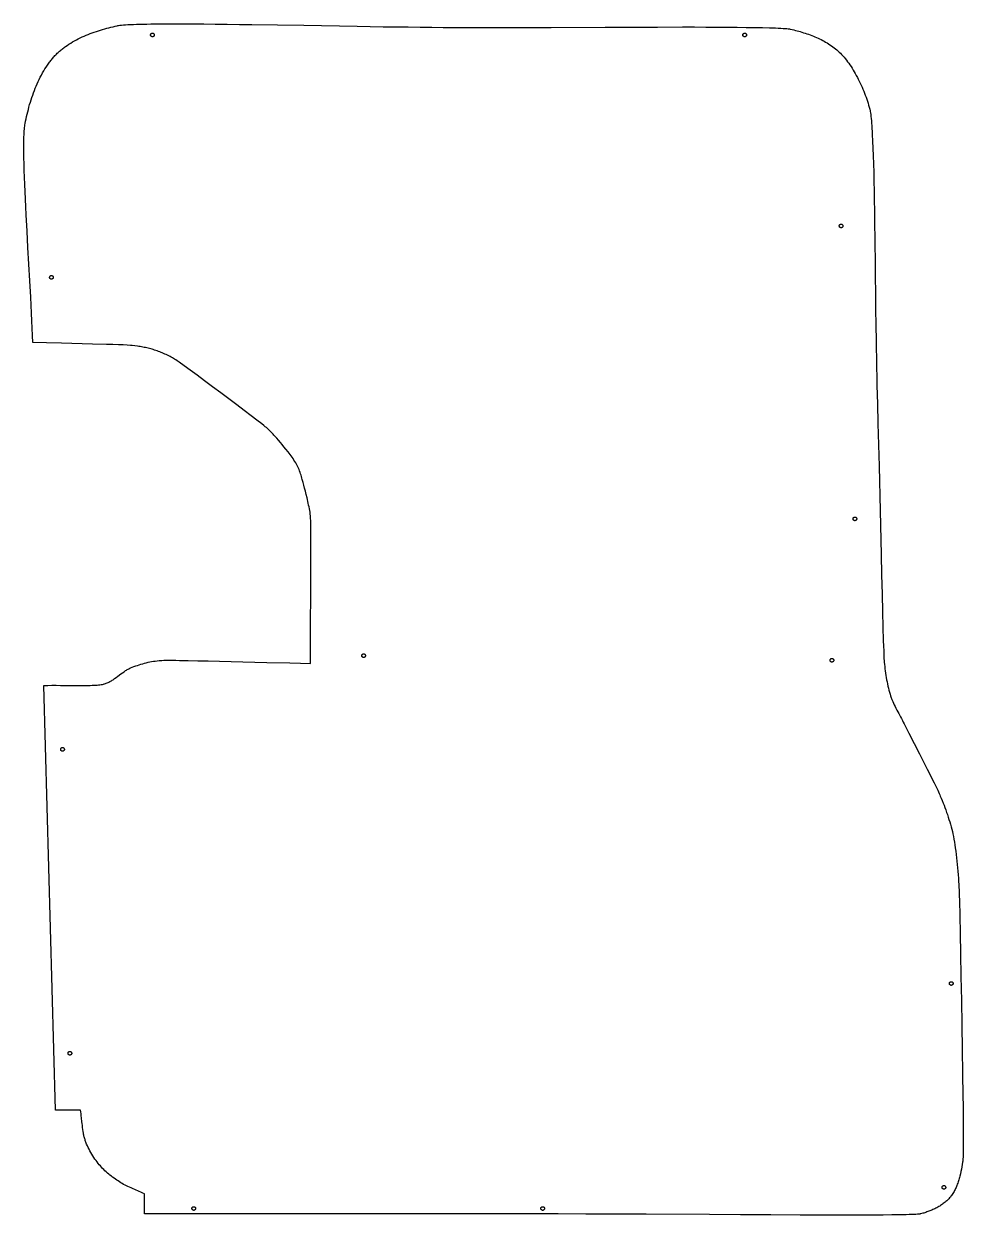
# Model space of a CAD drawing. Extents: x 0 to 7792, y 0 to 7086.
# Drawn here: x 2835 to 3858, y 704 to 2002 of the extents above; entities that cross this region are included whole.
import ezdxf

# ---------------------------------------------------------------- set-up
doc = ezdxf.new("R2010")
doc.units = 0
doc.layers.add('Default_Layer', color=1, linetype='CONTINUOUS')

msp = doc.modelspace()

# ---------------------------------------------------------------- linework, layer by layer
at = {"layer": 'Default_Layer'}
for points in [[(2965.9, 705.7), (2965.9, 727.5), (2964.3, 728.2), (2962.7, 729), (2959.4, 730.3), (2956.1, 731.7), (2952.9, 733.1), (2951.3, 733.8), (2949.6, 734.5), (2948, 735.3), (2946.4, 736), (2944.9, 736.8), (2943.3, 737.7), (2941.8, 738.5), (2940.3, 739.4), (2938.8, 740.4), (2937.3, 741.4), (2935.8, 742.4), (2934.3, 743.4), (2932.8, 744.4), (2931.3, 745.5), (2929.9, 746.6), (2928.4, 747.7), (2927, 748.8), (2925.6, 750), (2924.2, 751.2), (2922.9, 752.4), (2921.6, 753.7), (2920.3, 755), (2919.1, 756.3), (2917.9, 757.7), (2916.7, 759.1), (2915.5, 760.5), (2914.4, 762.1), (2913.2, 763.7), (2912, 765.3), (2910.9, 767), (2909.8, 768.7), (2908.7, 770.5), (2907.6, 772.3), (2906.6, 774.1), (2905.6, 776), (2904.7, 777.9), (2903.8, 779.7), (2903, 781.6), (2902.2, 783.5), (2901.9, 784.5), (2901.5, 785.4), (2901.2, 786.4), (2900.9, 787.4), (2900.6, 788.3), (2900.3, 789.3), (2900.1, 790.3), (2899.8, 791.3), (2899.6, 792.3), (2899.4, 793.3), (2899.1, 795.4), (2898.8, 797.5), (2898.5, 799.6), (2898.3, 801.7), (2898, 803.8), (2897.8, 805.9), (2897.4, 810.2), (2897.2, 812.3), (2897, 814.4), (2896.7, 816.5), (2896.4, 818.6), (2868.9, 818.6), (2856.4, 1281.1), (2858.5, 1281.1), (2860.7, 1281.1), (2865.1, 1281.2), (2869.8, 1281.2), (2874.5, 1281.1), (2884.2, 1281), (2889, 1281), (2893.7, 1280.9), (2898.3, 1280.9), (2902.7, 1281), (2904.8, 1281), (2906.9, 1281.1), (2908.9, 1281.2), (2910.8, 1281.3), (2912.6, 1281.4), (2914.3, 1281.5), (2916, 1281.6), (2917.5, 1281.8), (2918.9, 1282), (2920.2, 1282.2), (2921.4, 1282.5), (2922, 1282.6), (2922.5, 1282.8), (2923.5, 1283.1), (2924.4, 1283.4), (2925.4, 1283.8), (2926.3, 1284.2), (2927.3, 1284.7), (2928.2, 1285.2), (2929.1, 1285.7), (2930, 1286.2), (2930.9, 1286.8), (2931.8, 1287.3), (2932.6, 1287.9), (2933.5, 1288.5), (2935.2, 1289.8), (2936.9, 1291), (2940.3, 1293.6), (2942, 1294.8), (2943.7, 1296), (2944.6, 1296.6), (2945.4, 1297.2), (2946.3, 1297.7), (2947.2, 1298.3), (2948.1, 1298.7), (2949, 1299.2), (2949.9, 1299.7), (2950.8, 1300.1), (2952.6, 1300.8), (2954.5, 1301.6), (2956.4, 1302.3), (2958.3, 1302.9), (2960.2, 1303.5), (2962.1, 1304.1), (2964.1, 1304.7), (2966, 1305.2), (2967.9, 1305.7), (2969.9, 1306.2), (2971.9, 1306.6), (2973.8, 1307), (2975.8, 1307.3), (2977.8, 1307.6), (2979.8, 1307.9), (2981.8, 1308.2), (2982.3, 1308.2), (2983, 1308.3), (2984.8, 1308.3), (2987, 1308.4), (2989.7, 1308.4), (2992.7, 1308.4), (2996.2, 1308.4), (3000.1, 1308.4), (3004.3, 1308.3), (3013.7, 1308.2), (3024.1, 1308), (3035.5, 1307.7), (3047.6, 1307.5), (3073.2, 1306.8), (3099.3, 1306.1), (3124.3, 1305.5), (3136, 1305.2), (3146.8, 1305), (3146.8, 1315.5), (3146.8, 1326.9), (3146.9, 1351.3), (3147, 1376.7), (3147.2, 1401.6), (3147.2, 1413.4), (3147.2, 1424.5), (3147.2, 1434.7), (3147.2, 1443.8), (3147.2, 1451.7), (3147.1, 1455.1), (3147.1, 1458.1), (3147, 1460.6), (3146.9, 1462.8), (3146.9, 1464.5), (3146.8, 1465.7), (3146.5, 1467.6), (3146.3, 1469.6), (3146, 1471.5), (3145.6, 1473.5), (3145.2, 1475.5), (3144.8, 1477.5), (3144.4, 1479.5), (3144, 1481.4), (3143.5, 1483.4), (3143.1, 1485.3), (3142.1, 1489), (3141.2, 1492.5), (3140.3, 1495.8), (3139.5, 1499), (3138.7, 1502.1), (3137.8, 1505.3), (3137.4, 1506.9), (3137, 1508.4), (3136.5, 1510), (3136, 1511.6), (3135.5, 1513.1), (3134.9, 1514.6), (3134.3, 1516.2), (3133.7, 1517.7), (3133, 1519.1), (3132.3, 1520.6), (3131.5, 1522.1), (3130.7, 1523.6), (3129.8, 1525), (3128.8, 1526.5), (3127.8, 1528), (3126.7, 1529.5), (3125.6, 1531), (3124.5, 1532.5), (3123.4, 1534), (3122.3, 1535.4), (3120.1, 1538.2), (3117.9, 1540.8), (3115.9, 1543.3), (3114, 1545.6), (3112, 1548), (3110, 1550.3), (3108, 1552.5), (3107, 1553.6), (3106, 1554.8), (3104.9, 1555.9), (3103.9, 1556.9), (3102.8, 1558), (3101.7, 1559.1), (3100.6, 1560.1), (3099.5, 1561.1), (3098.7, 1561.8), (3097.4, 1562.8), (3095.8, 1564.2), (3093.7, 1565.8), (3088.5, 1569.8), (3082.1, 1574.7), (3074.6, 1580.3), (3066.5, 1586.5), (3057.9, 1593), (3049, 1599.6), (3040.1, 1606.3), (3031.4, 1612.7), (3023.2, 1618.8), (3015.7, 1624.3), (3009.2, 1629), (3003.9, 1632.9), (3001.7, 1634.4), (3000, 1635.6), (2998.6, 1636.5), (2997.7, 1637.1), (2996.4, 1637.8), (2995.1, 1638.6), (2993.8, 1639.3), (2992.4, 1640), (2991, 1640.6), (2989.6, 1641.3), (2988.2, 1641.9), (2986.8, 1642.5), (2985.4, 1643.1), (2984, 1643.7), (2982.6, 1644.3), (2981.2, 1644.8), (2979.8, 1645.3), (2978.4, 1645.8), (2977, 1646.3), (2975.6, 1646.7), (2974.2, 1647.1), (2972.8, 1647.5), (2971.4, 1647.9), (2970, 1648.3), (2968.6, 1648.6), (2967.1, 1648.9), (2965.7, 1649.2), (2964.3, 1649.5), (2962.8, 1649.8), (2961.4, 1650.1), (2960, 1650.3), (2958.5, 1650.5), (2955.6, 1650.9), (2952.7, 1651.3), (2951.8, 1651.4), (2950.6, 1651.4), (2947.3, 1651.6), (2942.9, 1651.8), (2937.6, 1652), (2931.4, 1652.2), (2924.6, 1652.4), (2909.2, 1652.8), (2875.5, 1653.6), (2859.1, 1654.1), (2844.4, 1654.5), (2844.1, 1662.1), (2843.8, 1670), (2843.4, 1678.1), (2843, 1686.5), (2842.6, 1695), (2842.2, 1703.7), (2841.2, 1721.5), (2839.1, 1757.8), (2838.1, 1775.9), (2837.2, 1793.5), (2836.7, 1802.1), (2836.3, 1810.5), (2836, 1818.8), (2835.6, 1826.7), (2835.3, 1834.4), (2835.1, 1841.8), (2834.8, 1848.9), (2834.7, 1855.6), (2834.6, 1861.9), (2834.6, 1865), (2834.6, 1867.9), (2834.6, 1870.7), (2834.6, 1873.3), (2834.7, 1875.9), (2834.7, 1878.3), (2834.8, 1880.6), (2834.9, 1882.8), (2835, 1884.9), (2835.2, 1886.8), (2835.3, 1888.6), (2835.5, 1890.2), (2835.7, 1891.7), (2836, 1893), (2836.5, 1895.5), (2837, 1898.1), (2837.6, 1900.6), (2838.2, 1903.2), (2838.8, 1905.8), (2839.5, 1908.3), (2840.2, 1910.9), (2840.9, 1913.5), (2841.7, 1916.1), (2842.5, 1918.6), (2843.4, 1921.2), (2844.3, 1923.8), (2845.2, 1926.3), (2846.1, 1928.8), (2847.1, 1931.3), (2848.1, 1933.8), (2849.2, 1936.2), (2850.3, 1938.7), (2851.4, 1941), (2852.5, 1943.4), (2853.7, 1945.7), (2855, 1948), (2856.2, 1950.2), (2857.6, 1952.4), (2858.9, 1954.5), (2859.6, 1955.6), (2860.3, 1956.6), (2861, 1957.6), (2861.7, 1958.6), (2862.4, 1959.6), (2863.1, 1960.6), (2863.9, 1961.5), (2864.6, 1962.5), (2865.4, 1963.4), (2866.2, 1964.3), (2866.9, 1965.2), (2867.7, 1966.1), (2868.5, 1966.9), (2869.3, 1967.7), (2870.1, 1968.6), (2871, 1969.4), (2871.8, 1970.2), (2872.7, 1971), (2873.5, 1971.7), (2874.4, 1972.5), (2875.3, 1973.2), (2876.2, 1974), (2877.1, 1974.7), (2878, 1975.4), (2878.9, 1976.1), (2879.9, 1976.8), (2881.8, 1978.1), (2883.7, 1979.4), (2885.7, 1980.6), (2887.7, 1981.8), (2889.7, 1983), (2891.8, 1984.1), (2893.8, 1985.2), (2896, 1986.2), (2898.1, 1987.3), (2900.3, 1988.2), (2902.4, 1989.1), (2904.6, 1990), (2906.8, 1990.9), (2909.1, 1991.7), (2911.3, 1992.5), (2913.6, 1993.3), (2915.8, 1994), (2918.1, 1994.7), (2920.4, 1995.4), (2922.7, 1996.1), (2924.9, 1996.7), (2927.2, 1997.3), (2929.5, 1997.9), (2931.8, 1998.4), (2934.1, 1998.9), (2936.3, 1999.5), (2936.9, 1999.6), (2937.6, 1999.7), (2939.2, 1999.9), (2941, 2000.1), (2943.1, 2000.3), (2945.4, 2000.5), (2948, 2000.7), (2950.9, 2000.8), (2954, 2000.9), (2957.3, 2001.1), (2960.9, 2001.2), (2964.7, 2001.2), (2968.6, 2001.3), (2972.8, 2001.4), (2977.2, 2001.4), (2986.6, 2001.5), (2996.7, 2001.5), (3007.4, 2001.5), (3018.8, 2001.5), (3030.7, 2001.4), (3043.1, 2001.3), (3056, 2001.1), (3069.3, 2000.9), (3082.9, 2000.8), (3110.9, 2000.3), (3139.6, 1999.9), (3197.5, 1998.9), (3225.8, 1998.4), (3239.6, 1998.2), (3253.1, 1998.1), (3266.2, 1997.9), (3279, 1997.8), (3291.2, 1997.7), (3303, 1997.6), (3314.7, 1997.5), (3327, 1997.5), (3339.8, 1997.5), (3353, 1997.5), (3380.5, 1997.6), (3409.1, 1997.6), (3467.6, 1997.9), (3496.7, 1998), (3524.9, 1998), (3552, 1998.1), (3565, 1998.1), (3577.4, 1998), (3589.4, 1998), (3600.7, 1997.9), (3611.4, 1997.9), (3621.4, 1997.7), (3630.7, 1997.6), (3639.1, 1997.4), (3646.7, 1997.2), (3650.2, 1997.1), (3653.4, 1997), (3656.3, 1996.9), (3659, 1996.7), (3661.5, 1996.6), (3663.7, 1996.4), (3665.6, 1996.3), (3667.2, 1996.1), (3668.5, 1995.9), (3669.1, 1995.8), (3669.6, 1995.7), (3671.4, 1995.3), (3673.2, 1994.9), (3675, 1994.4), (3676.8, 1994), (3678.6, 1993.5), (3680.3, 1993), (3682.1, 1992.4), (3683.9, 1991.9), (3685.7, 1991.3), (3687.5, 1990.7), (3689.3, 1990.1), (3691, 1989.5), (3692.8, 1988.8), (3694.5, 1988.1), (3696.2, 1987.4), (3698, 1986.7), (3699.7, 1985.9), (3701.3, 1985.1), (3703, 1984.3), (3704.7, 1983.4), (3706.3, 1982.6), (3707.9, 1981.6), (3709.5, 1980.7), (3711.1, 1979.7), (3712.6, 1978.7), (3714.1, 1977.7), (3715.6, 1976.6), (3717.1, 1975.5), (3718.5, 1974.4), (3719.9, 1973.2), (3721.3, 1972), (3722.7, 1970.8), (3724, 1969.5), (3725.3, 1968.1), (3726.6, 1966.7), (3727.9, 1965.2), (3729.2, 1963.6), (3730.5, 1962), (3731.7, 1960.3), (3733, 1958.6), (3734.2, 1956.8), (3735.5, 1955), (3736.7, 1953.1), (3737.8, 1951.2), (3739, 1949.2), (3740.1, 1947.3), (3741.3, 1945.2), (3742.4, 1943.2), (3743.4, 1941.1), (3744.5, 1939), (3745.5, 1936.9), (3746.5, 1934.7), (3747.5, 1932.6), (3748.4, 1930.4), (3749.3, 1928.2), (3750.2, 1926.1), (3751, 1923.9), (3751.9, 1921.7), (3752.6, 1919.5), (3753.4, 1917.3), (3754.1, 1915.1), (3754.7, 1913), (3755.4, 1910.8), (3755.9, 1908.7), (3756.1, 1908.1), (3756.2, 1907.5), (3756.5, 1906.1), (3756.7, 1904.5), (3757, 1902.7), (3757.2, 1900.6), (3757.5, 1898.4), (3757.7, 1896), (3757.9, 1893.3), (3758.1, 1890.5), (3758.3, 1887.5), (3758.5, 1884.4), (3758.7, 1881.1), (3759, 1873.9), (3759.3, 1866.2), (3759.6, 1857.8), (3759.9, 1849), (3760.2, 1839.6), (3760.4, 1829.9), (3760.6, 1819.7), (3760.8, 1809.2), (3761, 1798.3), (3761.1, 1787.2), (3761.5, 1764.3), (3761.8, 1740.9), (3762.3, 1693.7), (3762.6, 1670.6), (3762.8, 1659.3), (3763, 1648.3), (3763.2, 1637.5), (3763.4, 1627.1), (3763.6, 1617.1), (3763.8, 1607.5), (3764.3, 1587.7), (3764.8, 1566.2), (3766, 1519.8), (3767.1, 1471.3), (3768.2, 1423.8), (3768.8, 1401.4), (3769.3, 1380.5), (3769.8, 1361.3), (3770.3, 1344.4), (3770.7, 1330), (3770.9, 1323.9), (3771.1, 1318.6), (3771.2, 1314.1), (3771.4, 1310.5), (3771.5, 1307.9), (3771.6, 1306.9), (3771.7, 1306.2), (3771.9, 1303.9), (3772.2, 1301.5), (3772.5, 1299.2), (3772.8, 1296.8), (3773.2, 1294.4), (3773.5, 1292), (3773.9, 1289.7), (3774.3, 1287.3), (3774.8, 1285), (3775.2, 1282.7), (3775.7, 1280.4), (3776.2, 1278.1), (3776.8, 1275.9), (3777.4, 1273.8), (3778, 1271.7), (3778.6, 1269.7), (3779, 1268.7), (3779.3, 1267.7), (3779.7, 1266.7), (3780.1, 1265.7), (3780.9, 1263.7), (3781.7, 1261.8), (3782.6, 1259.9), (3783.6, 1258), (3784.5, 1256.1), (3785.5, 1254.2), (3787.5, 1250.5), (3789.5, 1246.8), (3790.5, 1244.9), (3791.5, 1243), (3792.4, 1241.1), (3793.4, 1239.2), (3795.9, 1234.2), (3798.6, 1228.9), (3804.3, 1217.8), (3810.1, 1206.4), (3815.9, 1195.1), (3818.6, 1189.7), (3821.3, 1184.5), (3823.7, 1179.5), (3826, 1174.9), (3828.1, 1170.6), (3829.9, 1166.8), (3830.8, 1165), (3831.5, 1163.4), (3832.1, 1162), (3832.7, 1160.6), (3833.7, 1158.1), (3834.8, 1155.6), (3835.8, 1153), (3836.8, 1150.5), (3837.7, 1148), (3838.7, 1145.4), (3839.6, 1142.8), (3840.5, 1140.3), (3841.4, 1137.7), (3842.2, 1135.1), (3843, 1132.5), (3843.8, 1129.9), (3844.5, 1127.2), (3845.2, 1124.6), (3845.9, 1122), (3846.5, 1119.3), (3846.8, 1118), (3847.1, 1116.6), (3847.6, 1113.6), (3848.2, 1110.5), (3848.7, 1107.3), (3849.1, 1104), (3849.6, 1100.5), (3850, 1097), (3850.4, 1093.3), (3850.8, 1089.7), (3851.2, 1086), (3851.5, 1082.3), (3851.8, 1078.6), (3852.1, 1074.9), (3852.4, 1071.2), (3852.7, 1067.6), (3852.9, 1064.1), (3853, 1061.7), (3853.2, 1057.8), (3853.3, 1052.7), (3853.5, 1046.4), (3853.9, 1030.5), (3854.4, 1011), (3854.9, 988.6), (3855.3, 963.9), (3855.8, 937.9), (3856.3, 911.1), (3856.7, 884.4), (3857.1, 858.6), (3857.4, 834.2), (3857.5, 822.9), (3857.6, 812.2), (3857.6, 802.3), (3857.7, 793.2), (3857.7, 785.1), (3857.6, 778), (3857.6, 772.1), (3857.5, 769.6), (3857.5, 767.4), (3857.4, 765.5), (3857.3, 764), (3857.2, 762.8), (3857.1, 762), (3856.7, 759.5), (3856.3, 756.9), (3855.8, 754.4), (3855.2, 751.8), (3854.7, 749.2), (3854, 746.6), (3853.7, 745.3), (3853.3, 744), (3853, 742.8), (3852.6, 741.5), (3852.2, 740.3), (3851.8, 739), (3851.3, 737.8), (3850.9, 736.6), (3850.4, 735.4), (3849.9, 734.3), (3849.4, 733.1), (3848.9, 732), (3848.3, 730.9), (3847.7, 729.8), (3847.1, 728.7), (3846.5, 727.7), (3845.8, 726.7), (3845.1, 725.7), (3844.4, 724.8), (3843.7, 723.9), (3842.9, 723), (3842.2, 722.1), (3841.4, 721.3), (3840.5, 720.5), (3839.7, 719.7), (3838.8, 718.9), (3837.9, 718.2), (3837, 717.4), (3836, 716.7), (3835.1, 716), (3834.1, 715.4), (3833.1, 714.7), (3832.1, 714.1), (3831.1, 713.5), (3830.1, 712.9), (3829, 712.3), (3828, 711.8), (3826.9, 711.2), (3825.8, 710.7), (3824.8, 710.2), (3823.7, 709.7), (3822.6, 709.3), (3821.5, 708.8), (3820.3, 708.4), (3819.2, 708), (3818.1, 707.6), (3817, 707.2), (3815.9, 706.8), (3814.7, 706.5), (3813.6, 706.2), (3811.3, 705.5), (3811, 705.5), (3810.6, 705.4), (3809.5, 705.3), (3808, 705.1), (3806.2, 705), (3804, 704.9), (3801.5, 704.8), (3798.7, 704.7), (3795.5, 704.6), (3788.3, 704.5), (3780, 704.4), (3770.5, 704.3), (3760.1, 704.2), (3748.7, 704.2), (3736.4, 704.1), (3723.3, 704.1), (3709.5, 704.2), (3680, 704.2), (3648.3, 704.4), (3615.2, 704.5), (3581.2, 704.7), (3512.5, 705.1), (3479, 705.3), (3446.8, 705.4), (3416.5, 705.5), (3402.2, 705.6), (3388.6, 705.6), (2965.9, 705.7)], [(2972.7, 1989.4), (2972.7, 1989.6), (2972.7, 1989.8), (2972.8, 1990), (2972.8, 1990.2), (2972.9, 1990.4), (2973, 1990.5), (2973.1, 1990.7), (2973.3, 1990.8), (2973.4, 1991), (2973.6, 1991.1), (2973.7, 1991.2), (2973.9, 1991.3), (2974.1, 1991.3), (2974.3, 1991.4), (2974.5, 1991.4), (2974.7, 1991.4), (2974.9, 1991.4), (2975.1, 1991.4), (2975.3, 1991.3), (2975.5, 1991.3), (2975.6, 1991.2), (2975.8, 1991.1), (2976, 1991), (2976.1, 1990.8), (2976.2, 1990.7), (2976.3, 1990.5), (2976.4, 1990.4), (2976.5, 1990.2), (2976.6, 1990), (2976.7, 1989.8), (2976.7, 1989.6), (2976.7, 1989.4), (2976.7, 1989.2), (2976.7, 1989), (2976.6, 1988.8), (2976.5, 1988.6), (2976.4, 1988.5), (2976.3, 1988.3), (2976.2, 1988.2), (2976.1, 1988), (2976, 1987.9), (2975.8, 1987.8), (2975.6, 1987.7), (2975.5, 1987.6), (2975.3, 1987.5), (2975.1, 1987.5), (2974.9, 1987.4), (2974.7, 1987.4), (2974.5, 1987.4), (2974.3, 1987.5), (2974.1, 1987.5), (2973.9, 1987.6), (2973.7, 1987.7), (2973.6, 1987.8), (2973.4, 1987.9), (2973.3, 1988), (2973.1, 1988.2), (2973, 1988.3), (2972.9, 1988.5), (2972.8, 1988.6), (2972.8, 1988.8), (2972.7, 1989), (2972.7, 1989.2), (2972.7, 1989.4)], [(3617.7, 1989.4), (3617.7, 1989.6), (3617.7, 1989.8), (3617.8, 1990), (3617.8, 1990.2), (3617.9, 1990.4), (3618, 1990.5), (3618.1, 1990.7), (3618.3, 1990.8), (3618.4, 1991), (3618.6, 1991.1), (3618.7, 1991.2), (3618.9, 1991.3), (3619.1, 1991.3), (3619.3, 1991.4), (3619.5, 1991.4), (3619.7, 1991.4), (3619.9, 1991.4), (3620.1, 1991.4), (3620.3, 1991.3), (3620.5, 1991.3), (3620.6, 1991.2), (3620.8, 1991.1), (3621, 1991), (3621.1, 1990.8), (3621.2, 1990.7), (3621.3, 1990.5), (3621.4, 1990.4), (3621.5, 1990.2), (3621.6, 1990), (3621.7, 1989.8), (3621.7, 1989.6), (3621.7, 1989.4), (3621.7, 1989.2), (3621.7, 1989), (3621.6, 1988.8), (3621.5, 1988.6), (3621.4, 1988.5), (3621.3, 1988.3), (3621.2, 1988.2), (3621.1, 1988), (3621, 1987.9), (3620.8, 1987.8), (3620.6, 1987.7), (3620.5, 1987.6), (3620.3, 1987.5), (3620.1, 1987.5), (3619.9, 1987.4), (3619.7, 1987.4), (3619.5, 1987.4), (3619.3, 1987.5), (3619.1, 1987.5), (3618.9, 1987.6), (3618.7, 1987.7), (3618.6, 1987.8), (3618.4, 1987.9), (3618.3, 1988), (3618.1, 1988.2), (3618, 1988.3), (3617.9, 1988.5), (3617.8, 1988.6), (3617.8, 1988.8), (3617.7, 1989), (3617.7, 1989.2), (3617.7, 1989.4)], [(3722.7, 1781.4), (3722.7, 1781.6), (3722.7, 1781.8), (3722.8, 1782), (3722.8, 1782.2), (3722.9, 1782.4), (3723, 1782.5), (3723.1, 1782.7), (3723.3, 1782.8), (3723.4, 1783), (3723.6, 1783.1), (3723.7, 1783.2), (3723.9, 1783.3), (3724.1, 1783.3), (3724.3, 1783.4), (3724.5, 1783.4), (3724.7, 1783.4), (3724.9, 1783.4), (3725.1, 1783.4), (3725.3, 1783.3), (3725.5, 1783.3), (3725.6, 1783.2), (3725.8, 1783.1), (3726, 1783), (3726.1, 1782.8), (3726.2, 1782.7), (3726.3, 1782.5), (3726.4, 1782.4), (3726.5, 1782.2), (3726.6, 1782), (3726.7, 1781.8), (3726.7, 1781.6), (3726.7, 1781.4), (3726.7, 1781.2), (3726.7, 1781), (3726.6, 1780.8), (3726.5, 1780.6), (3726.4, 1780.5), (3726.3, 1780.3), (3726.2, 1780.2), (3726.1, 1780), (3726, 1779.9), (3725.8, 1779.8), (3725.6, 1779.7), (3725.5, 1779.6), (3725.3, 1779.5), (3725.1, 1779.5), (3724.9, 1779.4), (3724.7, 1779.4), (3724.5, 1779.4), (3724.3, 1779.5), (3724.1, 1779.5), (3723.9, 1779.6), (3723.7, 1779.7), (3723.6, 1779.8), (3723.4, 1779.9), (3723.3, 1780), (3723.1, 1780.2), (3723, 1780.3), (3722.9, 1780.5), (3722.8, 1780.6), (3722.8, 1780.8), (3722.7, 1781), (3722.7, 1781.2), (3722.7, 1781.4)], [(2862.7, 1725.4), (2862.7, 1725.6), (2862.7, 1725.8), (2862.8, 1726), (2862.8, 1726.2), (2862.9, 1726.4), (2863, 1726.5), (2863.1, 1726.7), (2863.3, 1726.8), (2863.4, 1727), (2863.6, 1727.1), (2863.7, 1727.2), (2863.9, 1727.3), (2864.1, 1727.3), (2864.3, 1727.4), (2864.5, 1727.4), (2864.7, 1727.4), (2864.9, 1727.4), (2865.1, 1727.4), (2865.3, 1727.3), (2865.5, 1727.3), (2865.6, 1727.2), (2865.8, 1727.1), (2866, 1727), (2866.1, 1726.8), (2866.2, 1726.7), (2866.3, 1726.5), (2866.4, 1726.4), (2866.5, 1726.2), (2866.6, 1726), (2866.7, 1725.8), (2866.7, 1725.6), (2866.7, 1725.4), (2866.7, 1725.2), (2866.7, 1725), (2866.6, 1724.8), (2866.5, 1724.6), (2866.4, 1724.5), (2866.3, 1724.3), (2866.2, 1724.2), (2866.1, 1724), (2866, 1723.9), (2865.8, 1723.8), (2865.6, 1723.7), (2865.5, 1723.6), (2865.3, 1723.5), (2865.1, 1723.5), (2864.9, 1723.4), (2864.7, 1723.4), (2864.5, 1723.4), (2864.3, 1723.5), (2864.1, 1723.5), (2863.9, 1723.6), (2863.7, 1723.7), (2863.6, 1723.8), (2863.4, 1723.9), (2863.3, 1724), (2863.1, 1724.2), (2863, 1724.3), (2862.9, 1724.5), (2862.8, 1724.6), (2862.8, 1724.8), (2862.7, 1725), (2862.7, 1725.2), (2862.7, 1725.4)], [(3737.7, 1462.4), (3737.7, 1462.6), (3737.7, 1462.8), (3737.8, 1463), (3737.8, 1463.2), (3737.9, 1463.4), (3738, 1463.5), (3738.1, 1463.7), (3738.3, 1463.8), (3738.4, 1464), (3738.6, 1464.1), (3738.7, 1464.2), (3738.9, 1464.3), (3739.1, 1464.3), (3739.3, 1464.4), (3739.5, 1464.4), (3739.7, 1464.4), (3739.9, 1464.4), (3740.1, 1464.4), (3740.3, 1464.3), (3740.5, 1464.3), (3740.6, 1464.2), (3740.8, 1464.1), (3741, 1464), (3741.1, 1463.8), (3741.2, 1463.7), (3741.3, 1463.5), (3741.4, 1463.4), (3741.5, 1463.2), (3741.6, 1463), (3741.7, 1462.8), (3741.7, 1462.6), (3741.7, 1462.4), (3741.7, 1462.2), (3741.7, 1462), (3741.6, 1461.8), (3741.5, 1461.6), (3741.4, 1461.5), (3741.3, 1461.3), (3741.2, 1461.2), (3741.1, 1461), (3741, 1460.9), (3740.8, 1460.8), (3740.6, 1460.7), (3740.5, 1460.6), (3740.3, 1460.5), (3740.1, 1460.5), (3739.9, 1460.4), (3739.7, 1460.4), (3739.5, 1460.4), (3739.3, 1460.5), (3739.1, 1460.5), (3738.9, 1460.6), (3738.7, 1460.7), (3738.6, 1460.8), (3738.4, 1460.9), (3738.3, 1461), (3738.1, 1461.2), (3738, 1461.3), (3737.9, 1461.5), (3737.8, 1461.6), (3737.8, 1461.8), (3737.7, 1462), (3737.7, 1462.2), (3737.7, 1462.4)], [(3202.7, 1313.4), (3202.7, 1313.6), (3202.7, 1313.8), (3202.8, 1314), (3202.8, 1314.2), (3202.9, 1314.4), (3203, 1314.5), (3203.1, 1314.7), (3203.3, 1314.8), (3203.4, 1315), (3203.6, 1315.1), (3203.7, 1315.2), (3203.9, 1315.3), (3204.1, 1315.3), (3204.3, 1315.4), (3204.5, 1315.4), (3204.7, 1315.4), (3204.9, 1315.4), (3205.1, 1315.4), (3205.3, 1315.3), (3205.5, 1315.3), (3205.6, 1315.2), (3205.8, 1315.1), (3206, 1315), (3206.1, 1314.8), (3206.2, 1314.7), (3206.3, 1314.5), (3206.4, 1314.4), (3206.5, 1314.2), (3206.6, 1314), (3206.7, 1313.8), (3206.7, 1313.6), (3206.7, 1313.4), (3206.7, 1313.2), (3206.7, 1313), (3206.6, 1312.8), (3206.5, 1312.6), (3206.4, 1312.5), (3206.3, 1312.3), (3206.2, 1312.2), (3206.1, 1312), (3206, 1311.9), (3205.8, 1311.8), (3205.6, 1311.7), (3205.5, 1311.6), (3205.3, 1311.5), (3205.1, 1311.5), (3204.9, 1311.4), (3204.7, 1311.4), (3204.5, 1311.4), (3204.3, 1311.5), (3204.1, 1311.5), (3203.9, 1311.6), (3203.7, 1311.7), (3203.6, 1311.8), (3203.4, 1311.9), (3203.3, 1312), (3203.1, 1312.2), (3203, 1312.3), (3202.9, 1312.5), (3202.8, 1312.6), (3202.8, 1312.8), (3202.7, 1313), (3202.7, 1313.2), (3202.7, 1313.4)], [(3712.7, 1308.4), (3712.7, 1308.6), (3712.7, 1308.8), (3712.8, 1309), (3712.8, 1309.2), (3712.9, 1309.4), (3713, 1309.5), (3713.1, 1309.7), (3713.3, 1309.8), (3713.4, 1310), (3713.6, 1310.1), (3713.7, 1310.2), (3713.9, 1310.3), (3714.1, 1310.3), (3714.3, 1310.4), (3714.5, 1310.4), (3714.7, 1310.4), (3714.9, 1310.4), (3715.1, 1310.4), (3715.3, 1310.3), (3715.5, 1310.3), (3715.6, 1310.2), (3715.8, 1310.1), (3716, 1310), (3716.1, 1309.8), (3716.2, 1309.7), (3716.3, 1309.5), (3716.4, 1309.4), (3716.5, 1309.2), (3716.6, 1309), (3716.7, 1308.8), (3716.7, 1308.6), (3716.7, 1308.4), (3716.7, 1308.2), (3716.7, 1308), (3716.6, 1307.8), (3716.5, 1307.6), (3716.4, 1307.5), (3716.3, 1307.3), (3716.2, 1307.2), (3716.1, 1307), (3716, 1306.9), (3715.8, 1306.8), (3715.6, 1306.7), (3715.5, 1306.6), (3715.3, 1306.5), (3715.1, 1306.5), (3714.9, 1306.4), (3714.7, 1306.4), (3714.5, 1306.4), (3714.3, 1306.5), (3714.1, 1306.5), (3713.9, 1306.6), (3713.7, 1306.7), (3713.6, 1306.8), (3713.4, 1306.9), (3713.3, 1307), (3713.1, 1307.2), (3713, 1307.3), (3712.9, 1307.5), (3712.8, 1307.6), (3712.8, 1307.8), (3712.7, 1308), (3712.7, 1308.2), (3712.7, 1308.4)], [(2874.7, 1211.4), (2874.7, 1211.6), (2874.7, 1211.8), (2874.8, 1212), (2874.8, 1212.2), (2874.9, 1212.4), (2875, 1212.5), (2875.1, 1212.7), (2875.3, 1212.8), (2875.4, 1213), (2875.6, 1213.1), (2875.7, 1213.2), (2875.9, 1213.3), (2876.1, 1213.3), (2876.3, 1213.4), (2876.5, 1213.4), (2876.7, 1213.4), (2876.9, 1213.4), (2877.1, 1213.4), (2877.3, 1213.3), (2877.5, 1213.3), (2877.6, 1213.2), (2877.8, 1213.1), (2878, 1213), (2878.1, 1212.8), (2878.2, 1212.7), (2878.3, 1212.5), (2878.4, 1212.4), (2878.5, 1212.2), (2878.6, 1212), (2878.7, 1211.8), (2878.7, 1211.6), (2878.7, 1211.4), (2878.7, 1211.2), (2878.7, 1211), (2878.6, 1210.8), (2878.5, 1210.6), (2878.4, 1210.5), (2878.3, 1210.3), (2878.2, 1210.2), (2878.1, 1210), (2878, 1209.9), (2877.8, 1209.8), (2877.6, 1209.7), (2877.5, 1209.6), (2877.3, 1209.5), (2877.1, 1209.5), (2876.9, 1209.4), (2876.7, 1209.4), (2876.5, 1209.4), (2876.3, 1209.5), (2876.1, 1209.5), (2875.9, 1209.6), (2875.7, 1209.7), (2875.6, 1209.8), (2875.4, 1209.9), (2875.3, 1210), (2875.1, 1210.2), (2875, 1210.3), (2874.9, 1210.5), (2874.8, 1210.6), (2874.8, 1210.8), (2874.7, 1211), (2874.7, 1211.2), (2874.7, 1211.4)], [(3842.7, 956.4), (3842.7, 956.6), (3842.7, 956.8), (3842.8, 957), (3842.8, 957.2), (3842.9, 957.4), (3843, 957.5), (3843.1, 957.7), (3843.3, 957.8), (3843.4, 958), (3843.6, 958.1), (3843.7, 958.2), (3843.9, 958.3), (3844.1, 958.3), (3844.3, 958.4), (3844.5, 958.4), (3844.7, 958.4), (3844.9, 958.4), (3845.1, 958.4), (3845.3, 958.3), (3845.5, 958.3), (3845.6, 958.2), (3845.8, 958.1), (3846, 958), (3846.1, 957.8), (3846.2, 957.7), (3846.3, 957.5), (3846.4, 957.4), (3846.5, 957.2), (3846.6, 957), (3846.7, 956.8), (3846.7, 956.6), (3846.7, 956.4), (3846.7, 956.2), (3846.7, 956), (3846.6, 955.8), (3846.5, 955.6), (3846.4, 955.5), (3846.3, 955.3), (3846.2, 955.2), (3846.1, 955), (3846, 954.9), (3845.8, 954.8), (3845.6, 954.7), (3845.5, 954.6), (3845.3, 954.5), (3845.1, 954.5), (3844.9, 954.4), (3844.7, 954.4), (3844.5, 954.4), (3844.3, 954.5), (3844.1, 954.5), (3843.9, 954.6), (3843.7, 954.7), (3843.6, 954.8), (3843.4, 954.9), (3843.3, 955), (3843.1, 955.2), (3843, 955.3), (3842.9, 955.5), (3842.8, 955.6), (3842.8, 955.8), (3842.7, 956), (3842.7, 956.2), (3842.7, 956.4)], [(2882.7, 880.4), (2882.7, 880.6), (2882.7, 880.8), (2882.8, 881), (2882.8, 881.2), (2882.9, 881.4), (2883, 881.5), (2883.1, 881.7), (2883.3, 881.8), (2883.4, 882), (2883.6, 882.1), (2883.7, 882.2), (2883.9, 882.3), (2884.1, 882.3), (2884.3, 882.4), (2884.5, 882.4), (2884.7, 882.4), (2884.9, 882.4), (2885.1, 882.4), (2885.3, 882.3), (2885.5, 882.3), (2885.6, 882.2), (2885.8, 882.1), (2886, 882), (2886.1, 881.8), (2886.2, 881.7), (2886.3, 881.5), (2886.4, 881.4), (2886.5, 881.2), (2886.6, 881), (2886.7, 880.8), (2886.7, 880.6), (2886.7, 880.4), (2886.7, 880.2), (2886.7, 880), (2886.6, 879.8), (2886.5, 879.6), (2886.4, 879.5), (2886.3, 879.3), (2886.2, 879.2), (2886.1, 879), (2886, 878.9), (2885.8, 878.8), (2885.6, 878.7), (2885.5, 878.6), (2885.3, 878.5), (2885.1, 878.5), (2884.9, 878.4), (2884.7, 878.4), (2884.5, 878.4), (2884.3, 878.5), (2884.1, 878.5), (2883.9, 878.6), (2883.7, 878.7), (2883.6, 878.8), (2883.4, 878.9), (2883.3, 879), (2883.1, 879.2), (2883, 879.3), (2882.9, 879.5), (2882.8, 879.6), (2882.8, 879.8), (2882.7, 880), (2882.7, 880.2), (2882.7, 880.4)], [(3834.7, 734.4), (3834.7, 734.6), (3834.7, 734.8), (3834.8, 735), (3834.8, 735.2), (3834.9, 735.4), (3835, 735.5), (3835.1, 735.7), (3835.3, 735.8), (3835.4, 736), (3835.6, 736.1), (3835.7, 736.2), (3835.9, 736.3), (3836.1, 736.3), (3836.3, 736.4), (3836.5, 736.4), (3836.7, 736.4), (3836.9, 736.4), (3837.1, 736.4), (3837.3, 736.3), (3837.5, 736.3), (3837.6, 736.2), (3837.8, 736.1), (3838, 736), (3838.1, 735.8), (3838.2, 735.7), (3838.3, 735.5), (3838.4, 735.4), (3838.5, 735.2), (3838.6, 735), (3838.7, 734.8), (3838.7, 734.6), (3838.7, 734.4), (3838.7, 734.2), (3838.7, 734), (3838.6, 733.8), (3838.5, 733.6), (3838.4, 733.5), (3838.3, 733.3), (3838.2, 733.2), (3838.1, 733), (3838, 732.9), (3837.8, 732.8), (3837.6, 732.7), (3837.5, 732.6), (3837.3, 732.5), (3837.1, 732.5), (3836.9, 732.4), (3836.7, 732.4), (3836.5, 732.4), (3836.3, 732.5), (3836.1, 732.5), (3835.9, 732.6), (3835.7, 732.7), (3835.6, 732.8), (3835.4, 732.9), (3835.3, 733), (3835.1, 733.2), (3835, 733.3), (3834.9, 733.5), (3834.8, 733.6), (3834.8, 733.8), (3834.7, 734), (3834.7, 734.2), (3834.7, 734.4)], [(3017.7, 711.4), (3017.7, 711.6), (3017.7, 711.8), (3017.8, 712), (3017.8, 712.2), (3017.9, 712.4), (3018, 712.5), (3018.1, 712.7), (3018.3, 712.8), (3018.4, 713), (3018.6, 713.1), (3018.7, 713.2), (3018.9, 713.3), (3019.1, 713.3), (3019.3, 713.4), (3019.5, 713.4), (3019.7, 713.4), (3019.9, 713.4), (3020.1, 713.4), (3020.3, 713.3), (3020.5, 713.3), (3020.6, 713.2), (3020.8, 713.1), (3021, 713), (3021.1, 712.8), (3021.2, 712.7), (3021.3, 712.5), (3021.4, 712.4), (3021.5, 712.2), (3021.6, 712), (3021.7, 711.8), (3021.7, 711.6), (3021.7, 711.4), (3021.7, 711.2), (3021.7, 711), (3021.6, 710.8), (3021.5, 710.6), (3021.4, 710.5), (3021.3, 710.3), (3021.2, 710.2), (3021.1, 710), (3021, 709.9), (3020.8, 709.8), (3020.6, 709.7), (3020.5, 709.6), (3020.3, 709.5), (3020.1, 709.5), (3019.9, 709.4), (3019.7, 709.4), (3019.5, 709.4), (3019.3, 709.5), (3019.1, 709.5), (3018.9, 709.6), (3018.7, 709.7), (3018.6, 709.8), (3018.4, 709.9), (3018.3, 710), (3018.1, 710.2), (3018, 710.3), (3017.9, 710.5), (3017.8, 710.6), (3017.8, 710.8), (3017.7, 711), (3017.7, 711.2), (3017.7, 711.4)], [(3397.7, 711.4), (3397.7, 711.6), (3397.7, 711.8), (3397.8, 712), (3397.8, 712.2), (3397.9, 712.4), (3398, 712.5), (3398.1, 712.7), (3398.3, 712.8), (3398.4, 713), (3398.6, 713.1), (3398.7, 713.2), (3398.9, 713.3), (3399.1, 713.3), (3399.3, 713.4), (3399.5, 713.4), (3399.7, 713.4), (3399.9, 713.4), (3400.1, 713.4), (3400.3, 713.3), (3400.5, 713.3), (3400.6, 713.2), (3400.8, 713.1), (3401, 713), (3401.1, 712.8), (3401.2, 712.7), (3401.3, 712.5), (3401.4, 712.4), (3401.5, 712.2), (3401.6, 712), (3401.7, 711.8), (3401.7, 711.6), (3401.7, 711.4), (3401.7, 711.2), (3401.7, 711), (3401.6, 710.8), (3401.5, 710.6), (3401.4, 710.5), (3401.3, 710.3), (3401.2, 710.2), (3401.1, 710), (3401, 709.9), (3400.8, 709.8), (3400.6, 709.7), (3400.5, 709.6), (3400.3, 709.5), (3400.1, 709.5), (3399.9, 709.4), (3399.7, 709.4), (3399.5, 709.4), (3399.3, 709.5), (3399.1, 709.5), (3398.9, 709.6), (3398.7, 709.7), (3398.6, 709.8), (3398.4, 709.9), (3398.3, 710), (3398.1, 710.2), (3398, 710.3), (3397.9, 710.5), (3397.8, 710.6), (3397.8, 710.8), (3397.7, 711), (3397.7, 711.2), (3397.7, 711.4)]]:
    msp.add_lwpolyline(points, close=True, dxfattribs=at)

doc.saveas('drawing.dxf')
